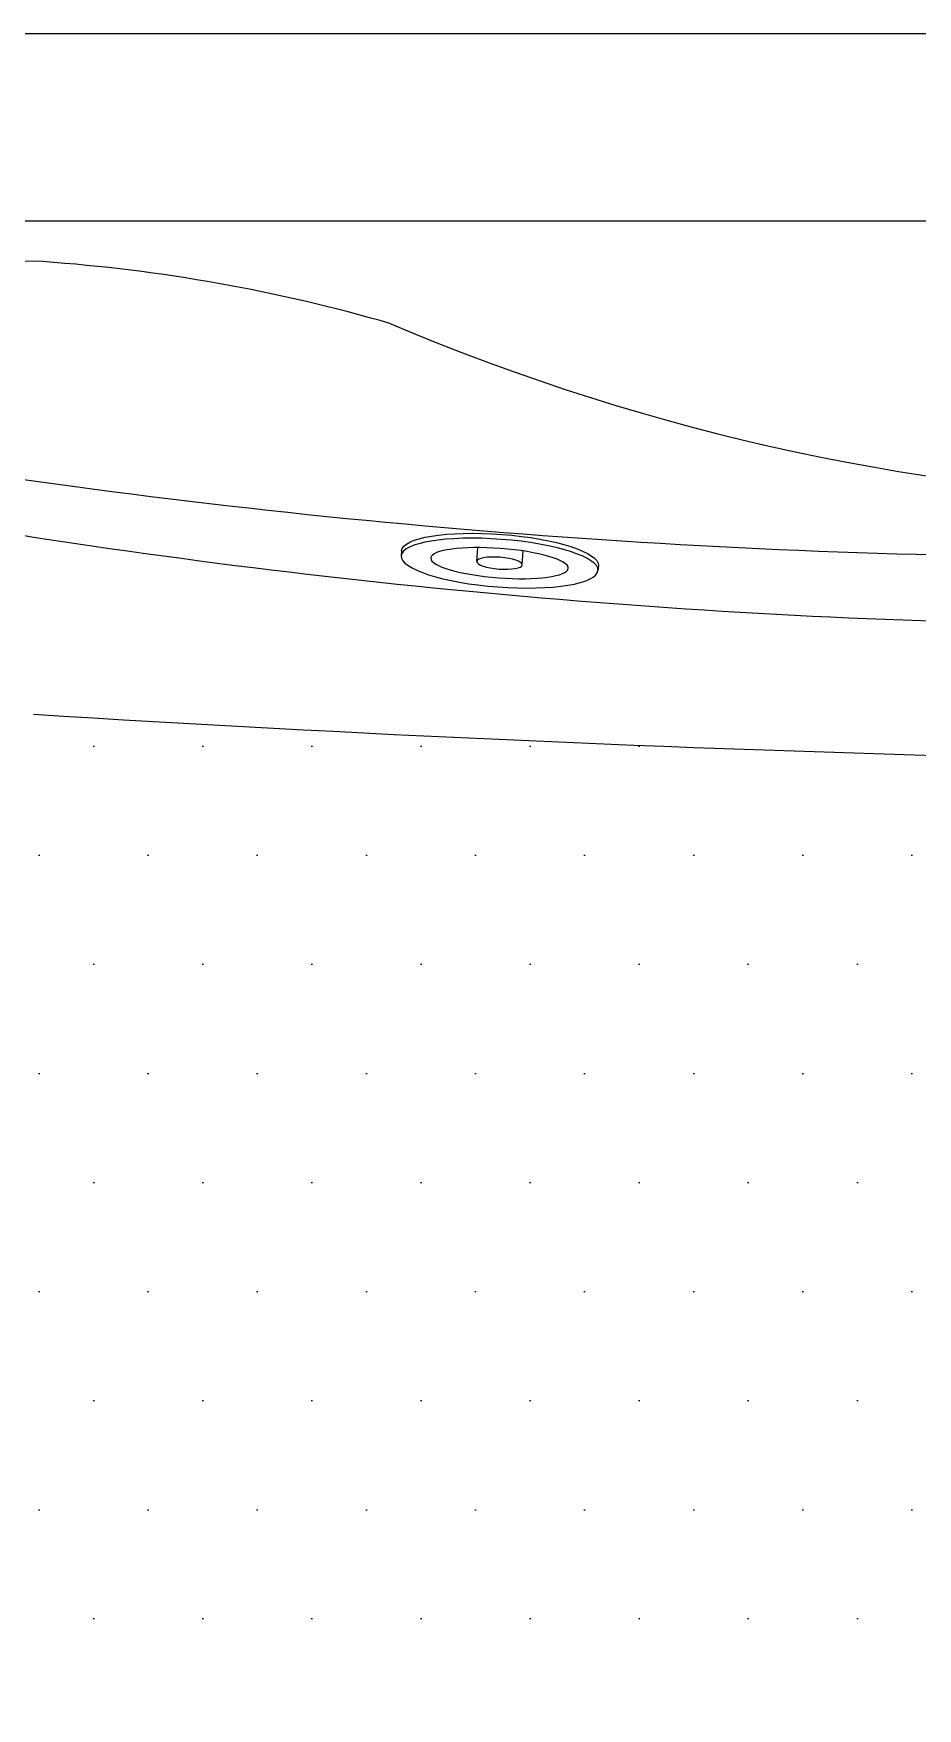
# Model space of a CAD drawing. Header units: millimetres. Extents: x -1245.21 to -1243.69, y 2253.6 to 2254.73.
# Drawn here: x -1244.8087 to -1244.5555, y 2254.0915 to 2254.5714 of the extents above; entities that cross this region are included whole.
import ezdxf

# ---------------------------------------------------------------- set-up
doc = ezdxf.new("R2010")
doc.units = ezdxf.units.MM
doc.layers.add('jacuzzi', color=1, linetype='Continuous')

msp = doc.modelspace()

# ---------------------------------------------------------------- hatches: boundary and pattern name
at = {"layer": 'jacuzzi'}
h = msp.add_hatch(dxfattribs=at)
h.set_pattern_fill('DOTS', color=256, scale=0.4999999999999382, style=0)
h.set_pattern_definition([(0, (-1250.150874339714, 2255.148443908845), (0.01562499999999807, 0.03124999999999612), [0, -0.03124999999999614])])
h.paths.add_polyline_path([(-1244.056563446056, 2254.166431441712, 0.4454527073348226), (-1244.25791062041, 2254.361930084879, -0.01827919739908432), (-1244.808703656885, 2254.376408158816, 0.2827456802841425), (-1244.991694132105, 2254.270315413441, 0.06978686902351681), (-1245.012544515868, 2254.214353033373, -0.7017385907835778), (-1244.880035119007, 2254.166431441712)])
h.paths.add_polyline_path([(-1244.880035119007, 2254.166431441712, -0.7017385907835691), (-1245.012544515868, 2254.11850985005, 0.06978686902355337), (-1244.991694132105, 2254.062547469982, 0.2827456802830554), (-1244.808703656885, 2253.956454724608, -0.01827919739911163), (-1244.257910620409, 2253.970932798545, 0.4454527073347936), (-1244.056563446056, 2254.166431441712)])

# ---------------------------------------------------------------- linework, layer by layer
for p, q in [((-1244.840481666905, 2254.51777838254), (-1244.057511470135, 2254.51777838254)), ((-1244.703311781004, 2254.42322118621), (-1244.703418673115, 2254.421801586764)), ((-1244.6817231496, 2254.42016797081), (-1244.6814240493, 2254.424140224859)), ((-1244.668705846892, 2254.419187802097), (-1244.668406746592, 2254.423160056144)), ((-1244.646903431266, 2254.41897378559), (-1244.647010323377, 2254.417554186143))]:
    msp.add_line(p, q, dxfattribs=at)
at = {"layer": 'jacuzzi', "color": 3}
msp.add_lwpolyline([(-1245.19549656852, 2254.571431441712), (-1243.70249656852, 2254.571431441712, -0.4142135623730981), (-1243.68649656852, 2254.555431441712), (-1243.68649656852, 2253.777431441712, -0.4142135623730981), (-1243.70249656852, 2253.761431441712), (-1245.19549656852, 2253.761431441712, -0.4142135623730929), (-1245.21149656852, 2253.777431441712), (-1245.21149656852, 2254.555431441712, -0.4142135623730929)], format="xyb", close=True, dxfattribs=at)
at = {"layer": 'jacuzzi'}
for centre, radius, start, end in [((-1244.813890066021, 2254.17033048604), 0.3358266898602589, 88.66526804816125, 172.6318024997952), ((-1244.840109199567, 2254.026818461069), 0.4804550896933257, 73.83662022034093, 85.93702007964278), ((-1244.456412202352, 2255.076394223185), 0.6390231323285515, 246.9743816099187, 290.4146300348322), ((-1244.495541769135, 2256.67765880556), 2.25624280872821, 261.0194519849986, 270.1899208545598), ((-1244.478589303537, 2256.570956683284), 2.169070216196257, 260.7312351517596, 269.5042634430251), ((-1244.33536031314, 2261.899710377238), 7.538178174517581, 266.3998688578615, 270.5886858195923), ((-1244.813890066021, 2254.162532397385), 0.3358266898602589, 187.3681975002048, 271.3347319518387)]:
    msp.add_arc(centre, radius, start, end, dxfattribs=at)
at = {"layer": 'jacuzzi', "extrusion": (0, 0, -1)}
for major_axis, ratio in [((-0.02820417486894825, 0.002123700310594666), 0.2418935409839335), ((-0.01969285181529569, 0.001482820033239014), 0.2137209095341122)]:
    msp.add_ellipse((-1244.675214498246, 2254.419677886453), major_axis=major_axis, ratio=ratio, dxfattribs=at)
for centre, major_axis, ratio, start_param, end_param in [((-1244.675107606135, 2254.4210974859), (-0.02820417486894821, 0.002123700310595406), 0.2418935409839533, 5.750955267558311e-14, 3.141592653589851), ((-1244.675214498246, 2254.419677886453), (-0.006508651353832834, 0.0004900843568686172), 0.2586574110040939, 4.712388980384585, 10.99557428756417)]:
    msp.add_ellipse(centre, major_axis=major_axis, ratio=ratio, start_param=start_param, end_param=end_param, dxfattribs=at)

doc.saveas('drawing.dxf')
